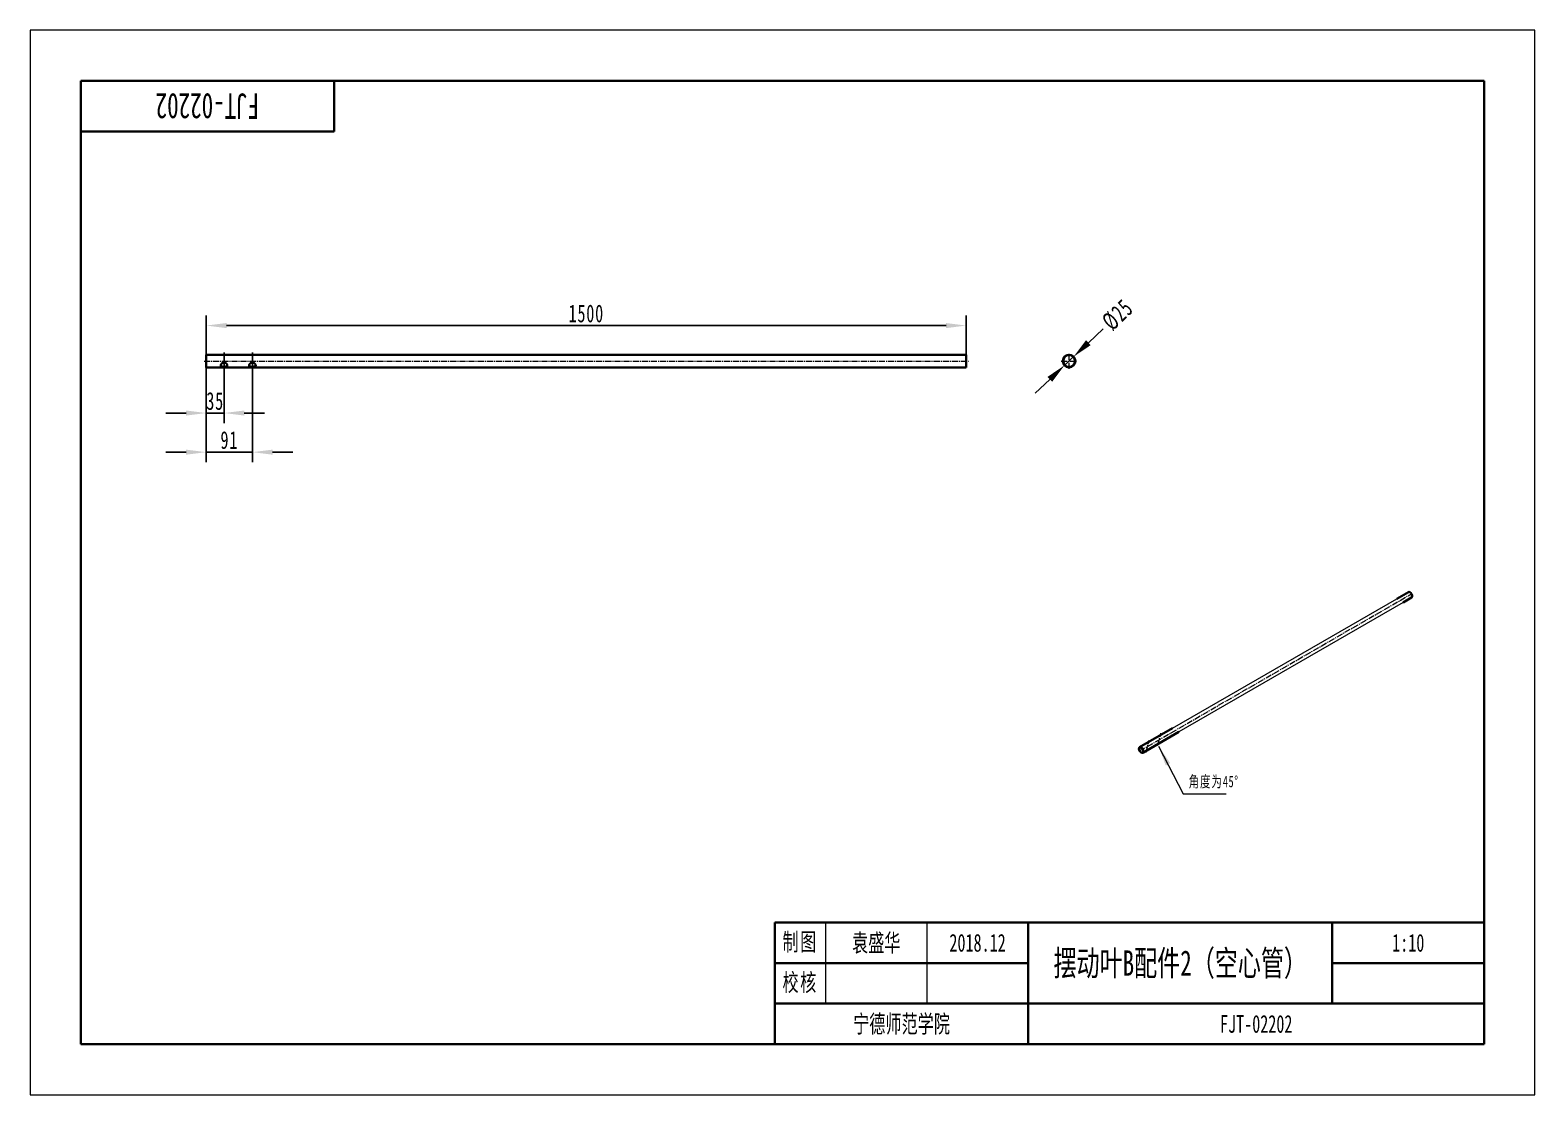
# Model space of a CAD drawing. Header units: millimetres. Extents: x -1485 to 9129, y -4612 to 1050.
# Drawn here: x 6159 to 9129, y -4612 to -2512 of the extents above; entities that cross this region are included whole.
import ezdxf
from ezdxf.enums import TextEntityAlignment as Align

# ---------------------------------------------------------------- set-up
doc = ezdxf.new("R2010")
doc.units = ezdxf.units.MM
doc.linetypes.add('点画线', pattern=[18, 12, -2, 2, -2])
doc.layers.get('0').update_dxf_attribs({"lineweight": 18})
for name, color, linetype, lineweight in [('中心线层', 1, '点画线', 18), ('尺寸线层', 3, 'Continuous', 18), ('粗实线层', 7, 'Continuous', 35), ('细实线层', 7, 'Continuous', 18)]:
    doc.layers.add(name, color=color, linetype=linetype, lineweight=lineweight)
doc.styles.add('标准', font='', dxfattribs={"width": 0.667})
doc.styles.get('标准').set_extended_font_data('宋体')
doc.dimstyles.new('标准', dxfattribs={"dimscale": 10, "dimtxt": 3.5, "dimasz": 4, "dimexe": 2, "dimexo": 0, "dimtad": 1, "dimdsep": 46, "dimtxsty": '标准', "dimblk": '_CAXARROW', "dimcen": 0, "dimdle": 8, "dimazin": 2, "dimtfac": 0.707107, "dimtdec": 3, "dimtmove": 2, "dimatfit": 3, "dimfxl": 0, "dimfrac": 2, "dimtolj": 1, "dimarcsym": 0})

# ---------------------------------------------------------------- blocks, each defined once
blk = doc.blocks.new('$CAXA_FRAME_13B17AC1$')
at = {"layer": '粗实线层'}
for p, q in [((-138.5, 95), (-138.5, -95)), ((138.5, 95), (-138.5, 95)), ((-88.5, 95), (-88.5, 85)), ((138.5, -95), (138.5, 95)), ((-88.5, 85), (-138.5, 85)), ((-138.5, -95), (138.5, -95))]:
    blk.add_line(p, q, dxfattribs=at)
at = {"layer": '细实线层'}
for p, q in [((148.5, 105), (-148.5, 105)), ((-148.5, 105), (-148.5, -105)), ((148.5, -105), (148.5, 105)), ((-148.5, -105), (148.5, -105))]:
    blk.add_line(p, q, dxfattribs=at)
at = {"layer": '尺寸线层', "style": '标准', "width": 0.667}
blk.add_attdef('图纸编号', text='', height=5.19, rotation=180, dxfattribs=at).set_placement((-113.5, 90), align=Align.MIDDLE_CENTER)
blk = doc.blocks.new('$CAXA_TITLE_151E506F$')
at = {"layer": '粗实线层'}
for p, q in [((-140, 24), (-140, 0)), ((-140, 24), (0, 24)), ((-90, 24), (-90, 0)), ((-30, 24), (-30, 8)), ((0, 24), (0, 0)), ((0, 24), (0, 8)), ((-140, 16), (-90, 16)), ((-30, 16), (0, 16)), ((-140, 8), (0, 8)), ((-140, 0), (0, 0))]:
    blk.add_line(p, q, dxfattribs=at)
at = {"layer": '细实线层'}
for p, q in [((-130, 24), (-130, 8)), ((-110, 24), (-110, 8))]:
    blk.add_line(p, q, dxfattribs=at)
at = {"layer": '尺寸线层', "char_height": 3.481, "width": 18, "attachment_point": 5, "line_spacing_factor": 0.963108, "style": '标准'}
for s, insert in [('\\T1.1;制图', (-135, 20)), ('\\T1.1;校核', (-135, 12))]:
    blk.add_mtext(s, dxfattribs=dict(at, insert=insert))
at = {"layer": '尺寸线层', "style": '标准', "width": 0.667}
for tag, height, p in [('制图签名', 3.63, (-120, 20)), ('制图日期', 3.63, (-100, 20)), ('图纸比例', 3.63, (-15, 20)), ('图纸名称', 5.19, (-60, 16)), ('校核签名', 3.63, (-120, 12)), ('校核日期', 3.63, (-100, 12)), ('重量', 3.63, (-15, 12)), ('院校名称', 3.63, (-115, 4)), ('图纸编号', 3.63, (-45, 4))]:
    blk.add_attdef(tag, text='', height=height, dxfattribs=at).set_placement(p, align=Align.MIDDLE_CENTER)
blk = doc.blocks.new('_CAXARROW_3')
blk.add_hatch(color=0).paths.add_polyline_path([(0, 0), (-1, 0.125), (-1, -0.125)], flags=0)
blk = doc.blocks.new('*X29')
at = {"layer": '尺寸线层', "color": 0, "lineweight": -2}
for p, q in [((6507.2, -3177.4), (6507.2, -3287.5)), ((6542.2, -3148.4), (6542.2, -3287.5)), ((6467.2, -3267.5), (6427.2, -3267.5)), ((6507.2, -3267.5), (6542.2, -3267.5)), ((6582.2, -3267.5), (6622.2, -3267.5))]:
    blk.add_line(p, q, dxfattribs=at)
at = {"layer": '尺寸线层', "color": 0, "lineweight": -2, "xscale": 40, "yscale": 40, "zscale": 40}
blk.add_blockref('_CAXARROW_3', (6507.2, -3267.5), dxfattribs=at)
at = {"layer": '尺寸线层', "color": 0, "lineweight": -2, "xscale": 40, "yscale": 40, "zscale": 40, "rotation": 180}
blk.add_blockref('_CAXARROW_3', (6542.2, -3267.5), dxfattribs=at)
at = {"layer": '尺寸线层', "color": 0, "lineweight": 18, "insert": (6524.7, -3244), "char_height": 35, "width": 62.027, "attachment_point": 5, "line_spacing_factor": 1.15057, "style": '标准'}
blk.add_mtext('\\T1.1;35', dxfattribs=at)
blk = doc.blocks.new('_CAXARROW')
blk.add_hatch(color=0).paths.add_polyline_path([(0, 0), (-1, 0.125), (-1, -0.125)], flags=0)
blk = doc.blocks.new('*X30')
at = {"layer": '尺寸线层', "color": 0, "lineweight": -2}
for p, q in [((6507.2, -3177.4), (6507.2, -3364.7)), ((6598.2, -3148.4), (6598.2, -3364.7)), ((6467.2, -3344.7), (6427.2, -3344.7)), ((6598.2, -3344.7), (6507.2, -3344.7)), ((6638.2, -3344.7), (6678.2, -3344.7))]:
    blk.add_line(p, q, dxfattribs=at)
at = {"layer": '尺寸线层', "color": 0, "lineweight": -2, "xscale": 40, "yscale": 40, "zscale": 40}
blk.add_blockref('_CAXARROW_3', (6507.2, -3344.7), dxfattribs=at)
at = {"layer": '尺寸线层', "color": 0, "lineweight": -2, "xscale": 40, "yscale": 40, "zscale": 40, "rotation": 180}
blk.add_blockref('_CAXARROW_3', (6598.2, -3344.7), dxfattribs=at)
at = {"layer": '尺寸线层', "color": 0, "lineweight": 18, "insert": (6552.7, -3321), "char_height": 35, "width": 60.462, "attachment_point": 5, "line_spacing_factor": 1.15057, "style": '标准'}
blk.add_mtext('\\T1.1;91', dxfattribs=at)
blk = doc.blocks.new('*X31')
at = {"layer": '尺寸线层'}
for points in [[(8243.5, -3123.9), (8252.7, -3133.6), (8219.1, -3156.3)], [(8176.6, -3205.9), (8167.4, -3196.3), (8201, -3173.5)]]:
    blk.add_hatch(color=0, dxfattribs=at).paths.add_polyline_path(points, flags=0)
at = {"layer": '尺寸线层', "color": 0, "lineweight": -2}
for p, q in [((8248.1, -3128.8), (8277.1, -3101.2)), ((8201, -3173.5), (8219.1, -3156.3)), ((8172, -3201.1), (8143, -3228.6))]:
    blk.add_line(p, q, dxfattribs=at)
at = {"layer": '尺寸线层', "color": 0, "lineweight": 18, "insert": (8306, -3073.8), "char_height": 35, "width": 127.589, "attachment_point": 5, "rotation": 43.5343, "line_spacing_factor": 1.15057, "style": '标准'}
blk.add_mtext('\\T1.1;%%C25', dxfattribs=at)
blk = doc.blocks.new('*X35')
at = {"layer": '尺寸线层', "linetype": 'Continuous', "lineweight": 18}
blk.add_hatch(color=0, dxfattribs=at).paths.add_polyline_path([(-133.5, 93.6), (-110.7, 60.4), (-119.6, 55.8)], flags=0)
at = {"layer": '尺寸线层', "color": 0, "lineweight": 18}
for p, q in [((-133.5, 93.6), (-85.2, 0)), ((-85.2, 0), (0, 0)), ((0, 0), (0, 0))]:
    blk.add_line(p, q, dxfattribs=at)
blk = doc.blocks.new('*X36')
at = {"layer": '尺寸线层', "color": 0, "lineweight": -2}
for p, q in [((6507.2, -3152.4), (6507.2, -3075)), ((8007.2, -3152.4), (8007.2, -3075)), ((6547.2, -3095), (7967.2, -3095))]:
    blk.add_line(p, q, dxfattribs=at)
at = {"layer": '尺寸线层', "color": 0, "lineweight": -2, "xscale": 40, "yscale": 40, "zscale": 40, "rotation": 180}
blk.add_blockref('_CAXARROW_3', (6507.2, -3095), dxfattribs=at)
at = {"layer": '尺寸线层', "color": 0, "lineweight": -2, "xscale": 40, "yscale": 40, "zscale": 40}
blk.add_blockref('_CAXARROW_3', (8007.2, -3095), dxfattribs=at)
at = {"layer": '尺寸线层', "color": 0, "lineweight": 18, "insert": (7257.2, -3071.3), "char_height": 35, "width": 132.61, "attachment_point": 5, "line_spacing_factor": 1.15057, "style": '标准'}
blk.add_mtext('\\T1.1;1500', dxfattribs=at)

msp = doc.modelspace()

# ---------------------------------------------------------------- linework, layer by layer
for p, q in [((8414.28, -3889.286), (8856.924, -3633.725)), ((8869.418, -3640.945), (8426.776, -3896.505))]:
    msp.add_line(p, q)
at = {"layer": '中心线层'}
for p, q in [((6502.741, -3164.934), (8011.741, -3164.934)), ((6542.241, -3181.495), (6542.241, -3162.536)), ((6598.241, -3181.495), (6598.241, -3162.536)), ((8194.524, -3164.934), (8225.524, -3164.934)), ((8210.024, -3180.434), (8210.024, -3149.434)), ((8349.338, -3933.997), (8885.925, -3624.198)), ((8361.582, -3937.206), (8368.099, -3912.886)), ((8384.89, -3923.452), (8391.406, -3899.132))]:
    msp.add_line(p, q, dxfattribs=at)
at = {"layer": '粗实线层', "lineweight": 35}
for p, q in [((6507.241, -3177.434), (6507.241, -3152.434)), ((6687.241, -3152.434), (6507.241, -3152.434)), ((6507.241, -3177.434), (8007.241, -3177.434)), ((6687.241, -3152.434), (7937.241, -3152.434)), ((8007.241, -3152.434), (7937.233, -3152.434)), ((8007.241, -3177.434), (8007.241, -3152.434)), ((8207.071, -3152.788), (8207.068, -3152.786)), ((8222.173, -3167.891), (8222.17, -3167.888)), ((8879.671, -3620.592), (8856.924, -3633.725)), ((8869.418, -3640.945), (8885.921, -3631.417)), ((8414.28, -3889.286), (8349.341, -3926.778)), ((8355.591, -3937.603), (8426.776, -3896.505))]:
    msp.add_line(p, q, dxfattribs=at)
for radius in [12.5, 11.5]:
    msp.add_circle((8210.024, -3164.934), radius, dxfattribs=at)
msp.add_ellipse((8882.796, -3626.004), major_axis=(3.125, -5.413), ratio=0.57735027, start_param=0, end_param=3.14159255, dxfattribs=at)
for major_axis in [(3.125, -5.413), (2.875, -4.98)]:
    msp.add_ellipse((8352.466, -3932.19), major_axis=major_axis, ratio=0.57735027, dxfattribs=at)
for points, knots in [([(6542.241, -3167.888), (6542.46, -3167.888), (6542.676, -3167.901), (6543.105, -3167.95), (6543.529, -3168.022), (6543.945, -3168.141), (6544.203, -3168.229), (6544.254, -3168.247), (6544.356, -3168.285), (6544.507, -3168.343), (6544.656, -3168.407), (6544.949, -3168.541), (6545.139, -3168.64), (6545.509, -3168.853), (6545.688, -3168.968), (6545.907, -3169.122), (6545.95, -3169.153), (6546.036, -3169.216), (6546.164, -3169.312), (6546.288, -3169.411), (6546.529, -3169.613), (6546.684, -3169.753), (6546.978, -3170.043), (6547.118, -3170.193), (6547.318, -3170.424), (6547.383, -3170.502), (6547.478, -3170.621), (6547.509, -3170.661), (6547.57, -3170.741), (6547.6, -3170.782), (6547.748, -3170.983), (6547.856, -3171.145), (6548.056, -3171.473), (6548.148, -3171.638), (6548.312, -3171.971), (6548.385, -3172.139), (6548.465, -3172.349), (6548.48, -3172.391), (6548.51, -3172.475), (6548.552, -3172.601), (6548.588, -3172.726), (6548.653, -3172.973), (6548.685, -3173.134), (6548.729, -3173.453), (6548.74, -3173.609), (6548.741, -3173.839), (6548.738, -3173.915), (6548.732, -3174.009), (6548.73, -3174.028), (6548.727, -3174.066), (6548.722, -3174.121), (6548.715, -3174.176), (6548.688, -3174.358), (6548.656, -3174.497), (6548.572, -3174.764), (6548.519, -3174.892), (6548.425, -3175.076), (6548.391, -3175.136), (6548.336, -3175.225), (6548.317, -3175.254), (6548.278, -3175.311), (6548.258, -3175.339), (6548.155, -3175.478), (6548.064, -3175.582), (6547.864, -3175.778), (6547.755, -3175.869), (6547.579, -3175.999), (6547.518, -3176.04), (6547.424, -3176.101), (6547.392, -3176.121), (6547.327, -3176.159), (6547.294, -3176.178), (6547.127, -3176.272), (6546.986, -3176.34), (6546.692, -3176.466), (6546.539, -3176.524), (6546.217, -3176.629), (6546.049, -3176.677), (6545.831, -3176.731), (6545.786, -3176.742), (6545.698, -3176.763), (6545.564, -3176.793), (6545.427, -3176.82), (6545.15, -3176.871), (6544.961, -3176.901), (6544.573, -3176.954), (6544.375, -3176.976), (6544.069, -3177.005), (6543.966, -3177.014), (6543.835, -3177.024), (6543.809, -3177.026), (6543.756, -3177.03), (6543.729, -3177.031), (6543.65, -3177.037), (6543.597, -3177.04), (6543.333, -3177.056), (6542.907, -3177.074), (6542.478, -3177.08), (6542.046, -3177.081), (6541.83, -3177.078), (6541.557, -3177.071), (6541.503, -3177.069), (6541.395, -3177.065), (6541.234, -3177.059), (6541.074, -3177.051), (6540.758, -3177.033), (6540.55, -3177.018), (6540.244, -3176.989), (6540.142, -3176.979), (6539.991, -3176.962), (6539.941, -3176.957), (6539.841, -3176.944), (6539.792, -3176.938), (6539.545, -3176.905), (6539.353, -3176.875), (6538.982, -3176.807), (6538.803, -3176.769), (6538.541, -3176.704), (6538.456, -3176.682), (6538.329, -3176.646), (6538.287, -3176.634), (6538.204, -3176.609), (6538.163, -3176.596), (6537.96, -3176.53), (6537.804, -3176.472), (6537.509, -3176.347), (6537.369, -3176.279), (6537.102, -3176.132), (6536.977, -3176.052), (6536.829, -3175.945), (6536.8, -3175.923), (6536.743, -3175.878), (6536.714, -3175.856), (6536.632, -3175.786), (6536.579, -3175.739), (6536.427, -3175.592), (6536.336, -3175.489), (6536.171, -3175.27), (6536.098, -3175.155), (6535.971, -3174.912), (6535.917, -3174.784), (6535.868, -3174.632), (6535.863, -3174.615), (6535.852, -3174.581), (6535.837, -3174.529), (6535.806, -3174.408), (6535.786, -3174.302), (6535.753, -3174.086), (6535.741, -3173.938), (6535.74, -3173.633), (6535.75, -3173.477), (6535.777, -3173.276), (6535.783, -3173.235), (6535.796, -3173.153), (6535.803, -3173.112), (6535.827, -3172.989), (6535.846, -3172.907), (6535.91, -3172.659), (6535.962, -3172.493), (6536.088, -3172.159), (6536.16, -3171.991), (6536.263, -3171.781), (6536.285, -3171.739), (6536.328, -3171.654), (6536.351, -3171.612), (6536.42, -3171.486), (6536.468, -3171.403), (6536.619, -3171.154), (6536.728, -3170.991), (6536.962, -3170.67), (6537.087, -3170.512), (6537.254, -3170.318), (6537.288, -3170.28), (6537.357, -3170.203), (6537.392, -3170.165), (6537.498, -3170.051), (6537.571, -3169.977), (6537.793, -3169.758), (6537.947, -3169.617), (6538.268, -3169.348), (6538.436, -3169.219), (6538.696, -3169.036), (6538.785, -3168.976), (6538.92, -3168.89), (6538.965, -3168.861), (6539.057, -3168.805), (6539.104, -3168.778), (6539.337, -3168.642), (6539.528, -3168.544), (6539.917, -3168.365), (6540.116, -3168.285), (6540.522, -3168.145), (6540.729, -3168.085), (6541.046, -3168.013), (6541.153, -3167.991), (6541.369, -3167.954), (6541.477, -3167.938), (6541.694, -3167.913), (6541.803, -3167.904), (6541.967, -3167.894), (6542.049, -3167.891), (6542.145, -3167.889), (6542.186, -3167.888), (6542.213, -3167.888), (6542.227, -3167.888), (6542.241, -3167.888)], [0, 0, 0, 0, 0.55323057, 0.55323057, 1.10646115, 1.65969172, 1.65969172, 1.79799937, 1.79799937, 1.93630701, 2.2129223, 2.2129223, 2.76615287, 2.76615287, 3.31938344, 3.31938344, 3.45769109, 3.45769109, 3.59599873, 3.87261402, 3.87261402, 4.42584459, 4.42584459, 4.97907517, 4.97907517, 5.25569045, 5.25569045, 5.3939981, 5.3939981, 5.53230574, 5.53230574, 6.08553631, 6.08553631, 6.63876689, 6.63876689, 7.19199746, 7.19199746, 7.33030511, 7.33030511, 7.46861275, 7.74522804, 7.74522804, 8.29845861, 8.29845861, 8.85168918, 8.85168918, 9.12830447, 9.12830447, 9.19745829, 9.19745829, 9.26661211, 9.40491976, 9.40491976, 9.95815033, 9.95815033, 10.51138091, 10.51138091, 10.78799619, 10.78799619, 10.92630384, 10.92630384, 11.06461148, 11.06461148, 11.61784205, 11.61784205, 12.17107263, 12.17107263, 12.44768791, 12.44768791, 12.58599556, 12.58599556, 12.7243032, 12.7243032, 13.27753378, 13.27753378, 13.83076435, 13.83076435, 14.38399492, 14.38399492, 14.52230257, 14.52230257, 14.66061021, 14.9372255, 14.9372255, 15.49045607, 15.49045607, 16.04368665, 16.04368665, 16.32030193, 16.32030193, 16.38945575, 16.38945575, 16.45860958, 16.45860958, 16.59691722, 16.59691722, 17.15014779, 17.70337837, 17.70337837, 18.25660894, 18.25660894, 18.39491658, 18.39491658, 18.53322423, 18.80983952, 18.80983952, 19.36307009, 19.36307009, 19.63968538, 19.63968538, 19.77799302, 19.77799302, 19.91630066, 19.91630066, 20.46953124, 20.46953124, 21.02276181, 21.02276181, 21.2993771, 21.2993771, 21.43768474, 21.43768474, 21.57599239, 21.57599239, 22.12922296, 22.12922296, 22.68245353, 22.68245353, 23.23568411, 23.23568411, 23.37399175, 23.37399175, 23.51229939, 23.51229939, 23.78891468, 23.78891468, 24.34214526, 24.34214526, 24.89537583, 24.89537583, 25.4486064, 25.4486064, 25.51776022, 25.51776022, 25.58691405, 25.72522169, 26.00183698, 26.00183698, 26.55506755, 26.55506755, 27.10829813, 27.10829813, 27.24660577, 27.24660577, 27.38491341, 27.38491341, 27.6615287, 27.6615287, 28.21475927, 28.21475927, 28.76798985, 28.76798985, 28.90629749, 28.90629749, 29.04460513, 29.04460513, 29.32122042, 29.32122042, 29.87445099, 29.87445099, 30.42768157, 30.42768157, 30.56598921, 30.56598921, 30.70429686, 30.70429686, 30.98091214, 30.98091214, 31.53414272, 31.53414272, 32.08737329, 32.08737329, 32.36398858, 32.36398858, 32.50229622, 32.50229622, 32.64060386, 32.64060386, 33.19383444, 33.19383444, 33.74706501, 33.74706501, 34.30029559, 34.30029559, 34.57691087, 34.57691087, 34.85352616, 34.85352616, 35.13014145, 35.13014145, 35.26844909, 35.33760291, 35.37217982, 35.37217982, 35.40675673, 35.40675673, 35.40675673, 35.40675673]), ([(6535.763, -3173.442), (6535.766, -3173.462), (6535.769, -3173.483), (6535.793, -3173.648), (6535.825, -3173.786), (6535.91, -3174.052), (6535.962, -3174.179), (6536.041, -3174.33), (6536.058, -3174.36), (6536.092, -3174.419), (6536.11, -3174.449), (6536.165, -3174.535), (6536.204, -3174.591), (6536.327, -3174.753), (6536.419, -3174.854), (6536.619, -3175.044), (6536.728, -3175.132), (6536.874, -3175.235), (6536.904, -3175.256), (6536.965, -3175.295), (6536.996, -3175.315), (6537.091, -3175.372), (6537.155, -3175.409), (6537.354, -3175.514), (6537.494, -3175.578), (6537.787, -3175.695), (6537.94, -3175.749), (6538.181, -3175.821), (6538.263, -3175.844), (6538.388, -3175.877), (6538.431, -3175.887), (6538.516, -3175.908), (6538.559, -3175.918), (6538.777, -3175.967), (6538.955, -3176.001), (6539.322, -3176.061), (6539.51, -3176.087), (6539.897, -3176.133), (6540.096, -3176.152), (6540.352, -3176.172), (6540.429, -3176.178), (6540.507, -3176.184), (6540.559, -3176.187), (6540.586, -3176.189), (6540.717, -3176.197), (6540.822, -3176.203), (6541.14, -3176.218), (6541.353, -3176.226), (6541.784, -3176.236), (6542.001, -3176.239), (6542.275, -3176.239), (6542.329, -3176.239), (6542.439, -3176.238), (6542.494, -3176.238), (6542.659, -3176.236), (6542.767, -3176.234), (6543.092, -3176.227), (6543.519, -3176.213), (6543.936, -3176.187), (6544.194, -3176.167), (6544.246, -3176.163), (6544.348, -3176.154), (6544.5, -3176.141), (6544.648, -3176.125), (6544.942, -3176.091), (6545.132, -3176.065), (6545.41, -3176.02), (6545.501, -3176.004), (6545.681, -3175.97), (6545.77, -3175.952), (6546.032, -3175.894), (6546.2, -3175.851), (6546.521, -3175.755), (6546.675, -3175.702), (6546.97, -3175.586), (6547.11, -3175.522), (6547.277, -3175.435), (6547.31, -3175.417), (6547.376, -3175.381), (6547.408, -3175.362), (6547.503, -3175.305), (6547.564, -3175.265), (6547.74, -3175.143), (6547.849, -3175.055), (6548.05, -3174.868), (6548.141, -3174.768), (6548.307, -3174.554), (6548.381, -3174.44), (6548.511, -3174.197), (6548.565, -3174.07), (6548.651, -3173.806), (6548.684, -3173.668), (6548.712, -3173.488), (6548.717, -3173.45), (6548.722, -3173.411)], [0, 0, 0, 0, 0.07164105, 0.07164105, 0.57973044, 0.57973044, 1.08781983, 1.08781983, 1.21484218, 1.21484218, 1.34186453, 1.34186453, 1.59590922, 1.59590922, 2.10399861, 2.10399861, 2.61208801, 2.61208801, 2.73911035, 2.73911035, 2.8661327, 2.8661327, 3.1201774, 3.1201774, 3.62826679, 3.62826679, 4.13635618, 4.13635618, 4.39040087, 4.39040087, 4.51742322, 4.51742322, 4.64444557, 4.64444557, 5.15253496, 5.15253496, 5.66062435, 5.66062435, 6.16871374, 6.16871374, 6.29573609, 6.35924726, 6.35924726, 6.42275844, 6.42275844, 6.67680313, 6.67680313, 7.18489252, 7.18489252, 7.69298191, 7.69298191, 7.82000426, 7.82000426, 7.94702661, 7.94702661, 8.20107131, 8.20107131, 8.7091607, 9.21725009, 9.21725009, 9.34427244, 9.34427244, 9.47129478, 9.72533948, 9.72533948, 10.23342887, 10.23342887, 10.48747357, 10.48747357, 10.74151826, 10.74151826, 11.24960765, 11.24960765, 11.75769704, 11.75769704, 12.26578643, 12.26578643, 12.39280878, 12.39280878, 12.51983113, 12.51983113, 12.77387582, 12.77387582, 13.28196522, 13.28196522, 13.79005461, 13.79005461, 14.298144, 14.298144, 14.80623339, 14.80623339, 15.31432278, 15.31432278, 15.44795041, 15.44795041, 15.44795041, 15.44795041]), ([(6598.241, -3167.888), (6598.46, -3167.888), (6598.676, -3167.901), (6599.105, -3167.95), (6599.529, -3168.022), (6599.945, -3168.141), (6600.203, -3168.229), (6600.254, -3168.247), (6600.356, -3168.285), (6600.507, -3168.343), (6600.656, -3168.407), (6600.949, -3168.541), (6601.139, -3168.64), (6601.509, -3168.853), (6601.688, -3168.968), (6601.907, -3169.122), (6601.95, -3169.153), (6602.036, -3169.216), (6602.164, -3169.312), (6602.288, -3169.411), (6602.529, -3169.613), (6602.684, -3169.753), (6602.978, -3170.043), (6603.118, -3170.193), (6603.318, -3170.424), (6603.383, -3170.502), (6603.478, -3170.621), (6603.509, -3170.661), (6603.57, -3170.741), (6603.6, -3170.782), (6603.748, -3170.983), (6603.856, -3171.145), (6604.056, -3171.473), (6604.148, -3171.638), (6604.312, -3171.971), (6604.385, -3172.139), (6604.465, -3172.349), (6604.48, -3172.391), (6604.51, -3172.475), (6604.552, -3172.601), (6604.588, -3172.726), (6604.653, -3172.973), (6604.685, -3173.134), (6604.729, -3173.453), (6604.74, -3173.609), (6604.741, -3173.839), (6604.738, -3173.915), (6604.732, -3174.009), (6604.73, -3174.028), (6604.727, -3174.066), (6604.722, -3174.121), (6604.715, -3174.176), (6604.688, -3174.358), (6604.656, -3174.497), (6604.572, -3174.764), (6604.519, -3174.892), (6604.425, -3175.076), (6604.391, -3175.136), (6604.336, -3175.225), (6604.317, -3175.254), (6604.278, -3175.311), (6604.258, -3175.339), (6604.155, -3175.478), (6604.064, -3175.582), (6603.864, -3175.778), (6603.755, -3175.869), (6603.579, -3175.999), (6603.518, -3176.04), (6603.424, -3176.101), (6603.392, -3176.121), (6603.327, -3176.159), (6603.294, -3176.178), (6603.127, -3176.272), (6602.986, -3176.34), (6602.692, -3176.466), (6602.539, -3176.524), (6602.217, -3176.629), (6602.049, -3176.677), (6601.831, -3176.731), (6601.786, -3176.742), (6601.698, -3176.763), (6601.564, -3176.793), (6601.427, -3176.82), (6601.15, -3176.871), (6600.961, -3176.901), (6600.573, -3176.954), (6600.375, -3176.976), (6600.069, -3177.005), (6599.966, -3177.014), (6599.835, -3177.024), (6599.809, -3177.026), (6599.756, -3177.03), (6599.729, -3177.031), (6599.65, -3177.037), (6599.597, -3177.04), (6599.333, -3177.056), (6598.907, -3177.074), (6598.478, -3177.08), (6598.046, -3177.081), (6597.83, -3177.078), (6597.557, -3177.071), (6597.503, -3177.069), (6597.395, -3177.065), (6597.234, -3177.059), (6597.074, -3177.051), (6596.758, -3177.033), (6596.55, -3177.018), (6596.244, -3176.989), (6596.142, -3176.979), (6595.991, -3176.962), (6595.941, -3176.957), (6595.841, -3176.944), (6595.792, -3176.938), (6595.545, -3176.905), (6595.353, -3176.875), (6594.982, -3176.807), (6594.803, -3176.769), (6594.541, -3176.704), (6594.456, -3176.682), (6594.329, -3176.646), (6594.287, -3176.634), (6594.204, -3176.609), (6594.163, -3176.596), (6593.96, -3176.53), (6593.804, -3176.472), (6593.509, -3176.347), (6593.369, -3176.279), (6593.102, -3176.132), (6592.977, -3176.052), (6592.829, -3175.945), (6592.8, -3175.923), (6592.743, -3175.878), (6592.714, -3175.856), (6592.632, -3175.786), (6592.579, -3175.739), (6592.427, -3175.592), (6592.336, -3175.489), (6592.171, -3175.27), (6592.098, -3175.155), (6591.971, -3174.912), (6591.917, -3174.784), (6591.868, -3174.632), (6591.863, -3174.615), (6591.852, -3174.581), (6591.837, -3174.529), (6591.806, -3174.408), (6591.786, -3174.302), (6591.753, -3174.086), (6591.741, -3173.938), (6591.74, -3173.633), (6591.75, -3173.477), (6591.777, -3173.276), (6591.783, -3173.235), (6591.796, -3173.153), (6591.803, -3173.112), (6591.827, -3172.989), (6591.846, -3172.907), (6591.91, -3172.659), (6591.962, -3172.493), (6592.088, -3172.159), (6592.16, -3171.991), (6592.263, -3171.781), (6592.285, -3171.739), (6592.328, -3171.654), (6592.351, -3171.612), (6592.42, -3171.486), (6592.468, -3171.403), (6592.619, -3171.154), (6592.728, -3170.991), (6592.962, -3170.67), (6593.087, -3170.512), (6593.254, -3170.318), (6593.288, -3170.28), (6593.357, -3170.203), (6593.392, -3170.165), (6593.498, -3170.051), (6593.571, -3169.977), (6593.793, -3169.758), (6593.947, -3169.617), (6594.268, -3169.348), (6594.436, -3169.219), (6594.696, -3169.036), (6594.785, -3168.976), (6594.92, -3168.89), (6594.965, -3168.861), (6595.057, -3168.805), (6595.104, -3168.778), (6595.337, -3168.642), (6595.528, -3168.544), (6595.917, -3168.365), (6596.116, -3168.285), (6596.522, -3168.145), (6596.729, -3168.085), (6597.046, -3168.013), (6597.153, -3167.991), (6597.369, -3167.954), (6597.477, -3167.938), (6597.694, -3167.913), (6597.803, -3167.904), (6597.967, -3167.894), (6598.049, -3167.891), (6598.145, -3167.889), (6598.186, -3167.888), (6598.213, -3167.888), (6598.227, -3167.888), (6598.241, -3167.888)], [0, 0, 0, 0, 0.55323057, 0.55323057, 1.10646115, 1.65969172, 1.65969172, 1.79799937, 1.79799937, 1.93630701, 2.2129223, 2.2129223, 2.76615287, 2.76615287, 3.31938344, 3.31938344, 3.45769109, 3.45769109, 3.59599873, 3.87261402, 3.87261402, 4.42584459, 4.42584459, 4.97907517, 4.97907517, 5.25569045, 5.25569045, 5.3939981, 5.3939981, 5.53230574, 5.53230574, 6.08553631, 6.08553631, 6.63876689, 6.63876689, 7.19199746, 7.19199746, 7.3303051, 7.3303051, 7.46861275, 7.74522803, 7.74522803, 8.29845861, 8.29845861, 8.85168918, 8.85168918, 9.12830447, 9.12830447, 9.19745829, 9.19745829, 9.26661211, 9.40491976, 9.40491976, 9.95815033, 9.95815033, 10.5113809, 10.5113809, 10.78799619, 10.78799619, 10.92630383, 10.92630383, 11.06461148, 11.06461148, 11.61784205, 11.61784205, 12.17107263, 12.17107263, 12.44768791, 12.44768791, 12.58599556, 12.58599556, 12.7243032, 12.7243032, 13.27753377, 13.27753377, 13.83076435, 13.83076435, 14.38399492, 14.38399492, 14.52230257, 14.52230257, 14.66061021, 14.9372255, 14.9372255, 15.49045607, 15.49045607, 16.04368664, 16.04368664, 16.32030193, 16.32030193, 16.38945575, 16.38945575, 16.45860957, 16.45860957, 16.59691722, 16.59691722, 17.15014779, 17.70337837, 17.70337837, 18.25660894, 18.25660894, 18.39491658, 18.39491658, 18.53322423, 18.80983951, 18.80983951, 19.36307009, 19.36307009, 19.63968537, 19.63968537, 19.77799302, 19.77799302, 19.91630066, 19.91630066, 20.46953123, 20.46953123, 21.02276181, 21.02276181, 21.2993771, 21.2993771, 21.43768474, 21.43768474, 21.57599238, 21.57599238, 22.12922296, 22.12922296, 22.68245353, 22.68245353, 23.2356841, 23.2356841, 23.37399175, 23.37399175, 23.51229939, 23.51229939, 23.78891468, 23.78891468, 24.34214525, 24.34214525, 24.89537583, 24.89537583, 25.4486064, 25.4486064, 25.51776022, 25.51776022, 25.58691404, 25.72522169, 26.00183697, 26.00183697, 26.55506755, 26.55506755, 27.10829812, 27.10829812, 27.24660577, 27.24660577, 27.38491341, 27.38491341, 27.6615287, 27.6615287, 28.21475927, 28.21475927, 28.76798984, 28.76798984, 28.90629749, 28.90629749, 29.04460513, 29.04460513, 29.32122042, 29.32122042, 29.87445099, 29.87445099, 30.42768156, 30.42768156, 30.56598921, 30.56598921, 30.70429685, 30.70429685, 30.98091214, 30.98091214, 31.53414271, 31.53414271, 32.08737329, 32.08737329, 32.36398857, 32.36398857, 32.50229622, 32.50229622, 32.64060386, 32.64060386, 33.19383443, 33.19383443, 33.74706501, 33.74706501, 34.30029558, 34.30029558, 34.57691087, 34.57691087, 34.85352616, 34.85352616, 35.13014144, 35.13014144, 35.26844909, 35.33760291, 35.37217982, 35.37217982, 35.40675673, 35.40675673, 35.40675673, 35.40675673]), ([(6591.763, -3173.442), (6591.766, -3173.462), (6591.769, -3173.483), (6591.793, -3173.648), (6591.825, -3173.786), (6591.91, -3174.052), (6591.962, -3174.179), (6592.041, -3174.33), (6592.058, -3174.36), (6592.092, -3174.419), (6592.11, -3174.449), (6592.165, -3174.535), (6592.204, -3174.591), (6592.327, -3174.753), (6592.419, -3174.854), (6592.619, -3175.044), (6592.728, -3175.132), (6592.874, -3175.235), (6592.904, -3175.256), (6592.965, -3175.295), (6592.996, -3175.315), (6593.091, -3175.372), (6593.155, -3175.409), (6593.354, -3175.514), (6593.494, -3175.578), (6593.787, -3175.695), (6593.94, -3175.749), (6594.181, -3175.821), (6594.263, -3175.844), (6594.388, -3175.877), (6594.431, -3175.887), (6594.516, -3175.908), (6594.559, -3175.918), (6594.777, -3175.967), (6594.955, -3176.001), (6595.322, -3176.061), (6595.51, -3176.087), (6595.897, -3176.133), (6596.096, -3176.152), (6596.352, -3176.172), (6596.429, -3176.178), (6596.507, -3176.184), (6596.559, -3176.187), (6596.586, -3176.189), (6596.717, -3176.197), (6596.822, -3176.203), (6597.14, -3176.218), (6597.353, -3176.226), (6597.784, -3176.236), (6598.001, -3176.239), (6598.275, -3176.239), (6598.329, -3176.239), (6598.439, -3176.238), (6598.494, -3176.238), (6598.659, -3176.236), (6598.767, -3176.234), (6599.092, -3176.227), (6599.519, -3176.213), (6599.936, -3176.187), (6600.194, -3176.167), (6600.246, -3176.163), (6600.348, -3176.154), (6600.5, -3176.141), (6600.648, -3176.125), (6600.942, -3176.091), (6601.132, -3176.065), (6601.41, -3176.02), (6601.501, -3176.004), (6601.681, -3175.97), (6601.77, -3175.952), (6602.032, -3175.894), (6602.2, -3175.851), (6602.521, -3175.755), (6602.675, -3175.702), (6602.97, -3175.586), (6603.11, -3175.522), (6603.277, -3175.435), (6603.31, -3175.417), (6603.376, -3175.381), (6603.408, -3175.362), (6603.503, -3175.305), (6603.564, -3175.265), (6603.74, -3175.143), (6603.849, -3175.055), (6604.05, -3174.868), (6604.141, -3174.768), (6604.307, -3174.554), (6604.381, -3174.44), (6604.511, -3174.197), (6604.565, -3174.07), (6604.651, -3173.806), (6604.684, -3173.668), (6604.712, -3173.488), (6604.717, -3173.45), (6604.722, -3173.411)], [0, 0, 0, 0, 0.07164106, 0.07164106, 0.57973045, 0.57973045, 1.08781985, 1.08781985, 1.21484219, 1.21484219, 1.34186454, 1.34186454, 1.59590924, 1.59590924, 2.10399863, 2.10399863, 2.61208802, 2.61208802, 2.73911037, 2.73911037, 2.86613271, 2.86613271, 3.12017741, 3.12017741, 3.6282668, 3.6282668, 4.13635619, 4.13635619, 4.39040089, 4.39040089, 4.51742323, 4.51742323, 4.64444558, 4.64444558, 5.15253497, 5.15253497, 5.66062436, 5.66062436, 6.16871376, 6.16871376, 6.2957361, 6.35924728, 6.35924728, 6.42275845, 6.42275845, 6.67680315, 6.67680315, 7.18489254, 7.18489254, 7.69298193, 7.69298193, 7.82000428, 7.82000428, 7.94702662, 7.94702662, 8.20107132, 8.20107132, 8.70916071, 9.2172501, 9.2172501, 9.34427245, 9.34427245, 9.4712948, 9.72533949, 9.72533949, 10.23342888, 10.23342888, 10.48747358, 10.48747358, 10.74151827, 10.74151827, 11.24960766, 11.24960766, 11.75769706, 11.75769706, 12.26578645, 12.26578645, 12.39280879, 12.39280879, 12.51983114, 12.51983114, 12.77387584, 12.77387584, 13.28196523, 13.28196523, 13.79005462, 13.79005462, 14.29814401, 14.29814401, 14.8062334, 14.8062334, 15.31432279, 15.31432279, 15.44795041, 15.44795041, 15.44795041, 15.44795041])]:
    msp.add_open_spline(points, degree=3, knots=knots, dxfattribs=at)

# ---------------------------------------------------------------- block references
at = {"layer": '尺寸线层', "lineweight": 18}
msp.add_blockref('*X35', (8520.347, -4018.387), dxfattribs=at)
at = {"layer": '粗实线层'}
ref = msp.add_blockref('$CAXA_FRAME_13B17AC1$', (7644.45, -3562.297), dxfattribs=dict(at, xscale=10, yscale=10, zscale=10))
ref.add_attrib('图纸编号', 'FJT-02202', dxfattribs={"layer": '尺寸线层', "height": 50, "rotation": 180, "style": '标准', "width": 0.667}).set_placement((6509.45, -2662.297), align=Align.MIDDLE_CENTER)
ref = msp.add_blockref('$CAXA_TITLE_151E506F$', (9029.45, -4512.297), dxfattribs=dict(at, xscale=10, yscale=10, zscale=10))
ref.add_attrib('院校名称', '宁德师范学院', dxfattribs={"layer": '尺寸线层', "height": 35, "style": '标准', "width": 0.667}).set_placement((7879.45, -4472.297), align=Align.MIDDLE_CENTER)
ref.add_attrib('图纸名称', '摆动叶B配件2（空心管）', dxfattribs={"layer": '尺寸线层', "height": 50, "style": '标准', "width": 0.667}).set_placement((8429.45, -4352.297), align=Align.MIDDLE_CENTER)
ref.add_attrib('图纸编号', 'FJT-02202', dxfattribs={"layer": '尺寸线层', "height": 35, "style": '标准', "width": 0.667}).set_placement((8579.45, -4472.297), align=Align.MIDDLE_CENTER)
ref.add_attrib('图纸比例', '1:10', dxfattribs={"layer": '尺寸线层', "height": 35, "style": '标准', "width": 0.667}).set_placement((8879.45, -4312.297), align=Align.MIDDLE_CENTER)
ref.add_attrib('制图签名', '袁盛华', dxfattribs={"layer": '尺寸线层', "height": 35, "style": '标准', "width": 0.667}).set_placement((7829.45, -4312.297), align=Align.MIDDLE_CENTER)
ref.add_attrib('制图日期', '2018.12', dxfattribs={"layer": '尺寸线层', "height": 35, "style": '标准', "width": 0.667}).set_placement((8029.45, -4312.297), align=Align.MIDDLE_CENTER)

# ---------------------------------------------------------------- texts
at = {"layer": '尺寸线层', "lineweight": 18, "insert": (8445.978, -3983.032), "char_height": 22.5, "width": 118.78867, "attachment_point": 1, "line_spacing_factor": 1.15057, "style": '标准'}
msp.add_mtext('\\T1.1;角度为45%%D', dxfattribs=at)

# ---------------------------------------------------------------- dimensions: what is measured, and where the dimension line sits
at = {"layer": '尺寸线层', "lineweight": 18}
dim = msp.add_diameter_dim_2p(p1=(8200.962, -3173.544), p2=(8219.086, -3156.325), dimstyle='标准', override={"dimpost": '%%C<>', "dimsah": 1, "dimtfill": 1, "dimtzin": 8}, dxfattribs=at)
dim.commit()
dim.dimension.update_dxf_attribs({"geometry": '*X31', "text_midpoint": (8305.96, -3073.786), "dimtype": 163})
dim = msp.add_linear_dim(base=(8007.241, -3095.037), p1=(6507.241, -3152.434), p2=(8007.241, -3152.434), dimstyle='标准', override={"dimsah": 1, "dimtfill": 1, "dimtzin": 8}, dxfattribs=at)
dim.commit()
dim.dimension.update_dxf_attribs({"geometry": '*X36', "text_midpoint": (7257.241, -3071.287)})
for base, p1, p2, picture, middle in [((6542.241, -3267.531), (6507.241, -3177.434), (6542.241, -3148.374), '*X29', (6524.741, -3243.976)), ((6507.241, -3344.683), (6598.241, -3148.374), (6507.241, -3177.434), '*X30', (6552.741, -3321.031))]:
    dim = msp.add_linear_dim(base=base, p1=p1, p2=p2, dimstyle='标准', override={"dimsah": 1, "dimtfill": 1, "dimtzin": 8}, dxfattribs=at)
    dim.commit()
    dim.dimension.update_dxf_attribs({"geometry": picture, "text_midpoint": middle, "dimtype": 160})

doc.saveas('drawing.dxf')
